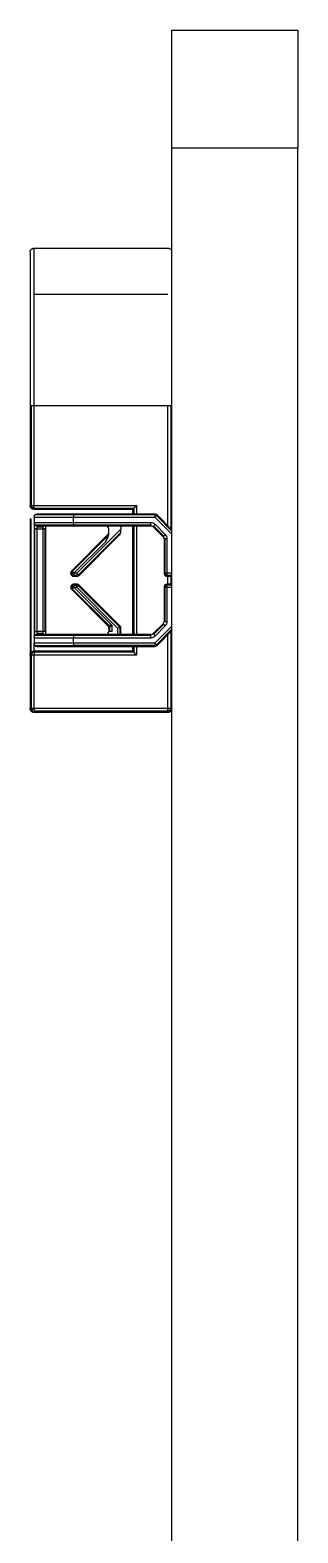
# Model space of a CAD drawing. Header units: millimetres. Extents: x 172 to 597, y 625 to 806.
# Drawn here: x 593.8 to 597.2, y 786.95 to 806.03 of the extents above; entities that cross this region are included whole.
import ezdxf

# ---------------------------------------------------------------- set-up
doc = ezdxf.new("R2010")
doc.units = ezdxf.units.MM

msp = doc.modelspace()

# ---------------------------------------------------------------- linework, layer by layer
at = {"color": 7, "linetype": 'Continuous', "lineweight": 25}
for p, q in [((595.598, 806.033), (597.198, 806.033)), ((595.598, 804.533), (595.598, 806.033)), ((597.198, 806.033), (597.198, 804.533)), ((595.598, 688.47), (595.598, 804.533)), ((597.198, 804.533), (595.598, 804.533)), ((597.198, 688.47), (597.198, 804.533)), ((593.848, 803.264), (595.548, 803.264)), ((593.848, 802.678), (595.548, 802.678)), ((593.798, 801.264), (593.798, 799.999)), ((593.813, 801.264), (593.813, 799.999)), ((593.848, 799.999), (593.848, 801.264)), ((595.548, 801.264), (593.848, 801.264)), ((593.848, 799.999), (595.148, 799.999)), ((593.848, 799.964), (595.113, 799.964)), ((593.798, 799.834), (593.798, 798.099)), ((593.848, 799.949), (595.098, 799.949)), ((595.098, 799.949), (593.848, 799.949)), ((593.848, 799.849), (593.848, 799.779)), ((593.848, 799.849), (594.348, 799.849)), ((594.348, 799.779), (593.848, 799.779)), ((593.848, 799.779), (593.848, 799.779)), ((593.848, 799.779), (593.848, 799.699)), ((594.353, 799.877), (593.86, 799.877)), ((594.364, 799.889), (593.888, 799.889)), ((594.348, 799.779), (594.348, 799.849)), ((594.348, 799.849), (595.381, 799.849)), ((595.331, 799.779), (594.348, 799.779)), ((595.381, 799.877), (594.353, 799.877)), ((595.381, 799.889), (594.364, 799.889)), ((595.098, 799.949), (595.098, 799.889)), ((595.331, 799.751), (595.331, 799.779)), ((595.381, 799.889), (595.381, 799.877)), ((595.381, 799.877), (595.381, 799.849)), ((595.598, 799.689), (595.41, 799.877)), ((593.848, 799.699), (593.848, 798.399)), ((593.86, 799.751), (594.353, 799.751)), ((593.86, 799.751), (593.86, 799.751)), ((593.86, 798.399), (593.86, 799.699)), ((593.888, 799.739), (594.364, 799.739)), ((593.958, 799.739), (593.888, 799.739)), ((593.888, 799.739), (593.888, 799.739)), ((593.888, 799.727), (593.888, 799.739)), ((593.888, 799.727), (593.958, 799.727)), ((593.888, 799.699), (593.888, 799.727)), ((593.888, 799.699), (593.958, 799.699)), ((593.888, 798.399), (593.888, 799.699)), ((593.958, 799.739), (593.958, 799.727)), ((593.958, 799.727), (593.958, 799.699)), ((593.958, 799.699), (593.958, 798.399)), ((593.986, 799.699), (593.986, 798.399)), ((594.758, 799.738), (593.996, 799.738)), ((593.998, 799.699), (593.998, 799.739)), ((593.998, 798.399), (593.998, 799.699)), ((594.786, 799.627), (594.326, 799.167)), ((594.334, 799.159), (594.778, 799.602)), ((594.348, 799.739), (595.346, 799.739)), ((594.348, 799.739), (594.348, 799.739)), ((594.758, 799.739), (594.348, 799.739)), ((594.353, 799.751), (595.331, 799.751)), ((594.364, 799.739), (595.331, 799.739)), ((594.948, 799.695), (594.391, 799.139)), ((594.948, 799.655), (594.411, 799.119)), ((594.42, 799.11), (594.936, 799.627)), ((594.936, 799.627), (594.42, 799.11)), ((594.758, 799.739), (594.758, 799.738)), ((594.786, 799.727), (594.786, 799.727)), ((594.798, 799.64), (594.798, 799.699)), ((594.936, 799.627), (594.936, 799.627)), ((594.945, 799.64), (594.945, 799.64)), ((594.948, 799.739), (594.948, 799.695)), ((595.098, 799.739), (595.098, 798.359)), ((595.331, 799.739), (595.331, 799.751)), ((595.331, 799.739), (595.331, 799.739)), ((595.347, 799.736), (595.347, 799.736)), ((595.36, 799.727), (595.486, 799.601)), ((595.486, 799.601), (595.36, 799.727)), ((595.36, 799.727), (595.36, 799.727)), ((595.368, 799.736), (595.494, 799.609)), ((595.514, 799.629), (595.388, 799.756)), ((595.494, 799.609), (595.486, 799.601)), ((595.486, 799.601), (595.495, 799.588)), ((595.486, 799.601), (595.486, 799.601)), ((595.495, 799.588), (595.495, 799.588)), ((595.498, 799.573), (595.498, 799.139)), ((595.51, 799.573), (595.51, 799.139)), ((595.538, 799.139), (595.538, 799.573)), ((594.354, 799.139), (594.758, 799.542)), ((594.317, 799.123), (594.317, 799.123)), ((594.337, 799.156), (594.334, 799.159)), ((594.391, 799.139), (594.354, 799.139)), ((594.354, 799.139), (594.354, 799.127)), ((594.354, 799.127), (594.354, 799.11)), ((594.391, 799.11), (594.354, 799.11)), ((594.354, 799.11), (594.354, 799.099)), ((594.354, 799.099), (594.391, 799.099)), ((594.354, 799.098), (594.354, 799.099)), ((594.391, 799.098), (594.354, 799.098)), ((594.391, 799.139), (594.391, 799.11)), ((594.391, 799.11), (594.391, 799.099)), ((594.391, 799.099), (594.391, 799.098)), ((594.407, 799.102), (594.407, 799.101)), ((594.42, 799.11), (594.411, 799.119)), ((594.42, 799.11), (594.42, 799.11)), ((595.498, 799.139), (595.498, 799.139)), ((595.51, 799.111), (595.51, 799.111)), ((595.538, 799.121), (595.538, 799.139)), ((595.538, 799.111), (595.538, 799.121)), ((595.538, 799.099), (595.538, 799.111)), ((595.538, 799.099), (595.538, 799.099)), ((595.598, 799.099), (595.538, 799.099)), ((594.334, 798.939), (594.326, 798.93)), ((594.326, 798.93), (594.786, 798.47)), ((594.786, 798.47), (594.326, 798.93)), ((594.326, 798.93), (594.326, 798.93)), ((594.334, 798.939), (594.337, 798.941)), ((594.801, 798.472), (594.334, 798.939)), ((594.354, 798.999), (594.354, 798.987)), ((594.391, 798.999), (594.354, 798.999)), ((594.354, 798.987), (594.354, 798.97)), ((594.354, 798.987), (594.391, 798.987)), ((594.354, 798.97), (594.354, 798.959)), ((594.838, 798.475), (594.354, 798.959)), ((594.354, 798.959), (594.391, 798.959)), ((594.391, 798.999), (594.391, 798.987)), ((594.391, 798.987), (594.391, 798.959)), ((594.391, 798.959), (594.908, 798.442)), ((594.411, 798.979), (594.936, 798.454)), ((594.948, 798.459), (594.42, 798.987)), ((595.498, 798.959), (595.498, 798.526)), ((595.51, 798.959), (595.51, 798.526)), ((595.538, 798.987), (595.538, 798.999)), ((595.598, 798.999), (595.538, 798.999)), ((595.538, 798.977), (595.538, 798.987)), ((595.538, 798.959), (595.538, 798.977)), ((595.538, 798.526), (595.538, 798.959)), ((594.786, 798.47), (594.795, 798.457)), ((594.786, 798.47), (594.786, 798.47)), ((594.795, 798.457), (594.798, 798.442)), ((594.795, 798.457), (594.795, 798.457)), ((594.798, 798.442), (594.798, 798.399)), ((594.81, 798.399), (594.81, 798.452)), ((594.838, 798.399), (594.838, 798.475)), ((594.948, 798.359), (594.948, 798.459)), ((595.486, 798.497), (595.36, 798.371)), ((595.494, 798.489), (595.368, 798.363)), ((595.388, 798.343), (595.514, 798.469)), ((593.848, 798.399), (593.848, 798.319)), ((593.848, 798.319), (593.848, 798.249)), ((593.848, 798.319), (594.348, 798.319)), ((594.348, 798.249), (593.848, 798.249)), ((594.353, 798.347), (593.86, 798.347)), ((593.888, 798.371), (593.888, 798.399)), ((593.958, 798.399), (593.888, 798.399)), ((593.958, 798.371), (593.888, 798.371)), ((594.364, 798.359), (593.888, 798.359)), ((593.958, 798.399), (593.958, 798.371)), ((593.998, 798.359), (593.998, 798.399)), ((594.348, 798.249), (594.348, 798.319)), ((594.348, 798.319), (595.331, 798.319)), ((595.381, 798.249), (594.348, 798.249)), ((595.331, 798.347), (594.353, 798.347)), ((595.331, 798.359), (594.364, 798.359)), ((595.331, 798.347), (595.331, 798.359)), ((595.331, 798.319), (595.331, 798.347)), ((595.368, 798.363), (595.36, 798.371)), ((595.381, 798.249), (595.381, 798.221)), ((595.41, 798.221), (595.598, 798.409)), ((595.598, 798.409), (595.41, 798.221)), ((593.798, 798.099), (593.798, 797.424)), ((593.813, 798.099), (593.813, 797.424)), ((595.098, 798.149), (593.848, 798.149)), ((595.113, 798.134), (593.848, 798.134)), ((593.848, 797.424), (593.848, 798.099)), ((595.148, 798.099), (593.848, 798.099)), ((593.86, 798.221), (594.353, 798.221)), ((593.86, 798.221), (593.86, 798.22)), ((593.888, 798.209), (594.364, 798.209)), ((593.888, 798.208), (593.888, 798.209)), ((594.948, 798.208), (593.888, 798.208)), ((594.308, 798.209), (594.308, 798.209)), ((594.908, 798.209), (594.308, 798.209)), ((594.31, 798.209), (594.308, 798.209)), ((595.381, 798.221), (594.353, 798.221)), ((594.364, 798.209), (595.381, 798.209)), ((595.381, 798.209), (594.388, 798.209)), ((594.948, 798.209), (594.948, 798.208)), ((594.948, 798.209), (594.948, 798.209)), ((595.098, 798.209), (595.098, 798.149)), ((595.381, 798.221), (595.381, 798.209)), ((595.381, 798.209), (595.381, 798.209)), ((595.397, 798.212), (595.397, 798.212)), ((595.41, 798.221), (595.401, 798.229)), ((595.41, 798.221), (595.41, 798.221)), ((593.798, 797.424), (593.798, 797.423)), ((593.813, 797.389), (593.813, 797.388)), ((593.848, 797.424), (595.548, 797.424)), ((593.848, 797.389), (595.548, 797.389)), ((595.548, 797.374), (593.848, 797.374)), ((593.848, 797.373), (593.848, 797.374)), ((593.848, 797.373), (595.548, 797.373)), ((593.848, 797.373), (595.548, 797.373)), ((595.548, 797.373), (595.548, 797.374)), ((595.583, 797.389), (595.583, 797.388))]:
    msp.add_line(p, q, dxfattribs=at)
at = {"color": 8, "linetype": 'Continuous', "lineweight": 25}
for p, q in [((595.548, 799.739), (595.548, 801.264)), ((595.583, 801.264), (595.583, 799.704)), ((595.113, 799.964), (595.113, 799.889)), ((595.148, 799.999), (595.148, 799.889)), ((593.813, 798.134), (593.813, 799.829)), ((595.381, 799.849), (595.598, 799.633)), ((595.598, 799.673), (595.401, 799.869)), ((595.113, 799.739), (595.113, 798.359)), ((595.148, 799.739), (595.148, 798.359)), ((595.598, 799.139), (595.538, 799.139)), ((595.538, 799.111), (595.598, 799.111)), ((595.538, 799.099), (595.598, 799.099)), ((595.548, 798.999), (595.548, 799.099)), ((595.583, 799.099), (595.583, 798.999)), ((595.598, 798.987), (595.538, 798.987)), ((595.538, 798.959), (595.598, 798.959)), ((594.908, 798.442), (594.908, 798.359)), ((594.936, 798.454), (594.936, 798.359)), ((595.598, 798.466), (595.381, 798.249)), ((593.848, 798.149), (593.848, 798.248)), ((593.888, 798.359), (593.888, 798.371)), ((593.958, 798.371), (593.958, 798.359)), ((595.401, 798.229), (595.598, 798.426)), ((595.548, 797.424), (595.548, 798.359)), ((595.583, 798.394), (595.583, 797.424)), ((594.908, 798.209), (594.908, 798.209)), ((594.936, 798.209), (594.936, 798.209)), ((595.113, 798.209), (595.113, 798.134)), ((595.148, 798.209), (595.148, 798.099)), ((593.848, 797.373), (593.848, 797.373))]:
    msp.add_line(p, q, dxfattribs=at)
at = {"color": 7, "linetype": 'Continuous', "lineweight": 25, "flags": 128}
for points in [[(595.381, 799.849), (595.384, 799.852), (595.387, 799.855), (595.39, 799.857), (595.392, 799.86), (595.395, 799.863), (595.397, 799.865), (595.399, 799.867), (595.401, 799.869)], [(595.401, 799.869), (595.403, 799.871), (595.405, 799.873), (595.406, 799.874), (595.407, 799.875), (595.408, 799.876), (595.409, 799.877), (595.409, 799.877), (595.41, 799.877)], [(593.888, 799.699), (593.884, 799.699), (593.88, 799.699), (593.876, 799.699), (593.873, 799.699), (593.869, 799.699), (593.866, 799.699), (593.862, 799.699), (593.86, 799.699)], [(593.986, 799.699), (593.983, 799.699), (593.98, 799.699), (593.977, 799.699), (593.973, 799.699), (593.969, 799.699), (593.966, 799.699), (593.962, 799.699), (593.958, 799.699)], [(595.368, 799.736), (595.366, 799.734), (595.364, 799.732), (595.363, 799.731), (595.362, 799.73), (595.361, 799.729), (595.36, 799.728), (595.36, 799.728), (595.36, 799.727)], [(595.388, 799.756), (595.385, 799.753), (595.382, 799.75), (595.38, 799.748), (595.377, 799.745), (595.375, 799.742), (595.372, 799.74), (595.37, 799.738), (595.368, 799.736)], [(595.494, 799.609), (595.496, 799.611), (595.499, 799.613), (595.501, 799.616), (595.504, 799.618), (595.506, 799.621), (595.509, 799.624), (595.512, 799.626), (595.514, 799.629)], [(595.538, 799.573), (595.534, 799.573), (595.53, 799.573), (595.526, 799.573), (595.523, 799.573), (595.519, 799.573), (595.516, 799.573), (595.512, 799.573), (595.51, 799.573)], [(594.332, 799.129), (594.328, 799.13), (594.325, 799.131), (594.322, 799.132), (594.319, 799.133), (594.317, 799.135), (594.316, 799.136), (594.315, 799.137), (594.314, 799.139)], [(594.334, 799.159), (594.333, 799.16), (594.331, 799.162), (594.329, 799.164), (594.328, 799.165), (594.327, 799.166), (594.327, 799.166), (594.326, 799.167), (594.326, 799.167)], [(594.354, 799.139), (594.352, 799.141), (594.35, 799.143), (594.348, 799.146), (594.345, 799.148), (594.343, 799.15), (594.341, 799.152), (594.339, 799.154), (594.337, 799.156)], [(594.411, 799.119), (594.409, 799.121), (594.407, 799.123), (594.405, 799.125), (594.402, 799.128), (594.4, 799.13), (594.397, 799.133), (594.394, 799.136), (594.391, 799.139)], [(595.538, 799.139), (595.534, 799.139), (595.53, 799.139), (595.526, 799.139), (595.523, 799.139), (595.519, 799.139), (595.516, 799.139), (595.512, 799.139), (595.51, 799.139)], [(594.332, 798.968), (594.328, 798.967), (594.325, 798.966), (594.322, 798.965), (594.319, 798.964), (594.317, 798.963), (594.316, 798.961), (594.315, 798.96), (594.314, 798.959)], [(594.337, 798.941), (594.339, 798.943), (594.341, 798.945), (594.343, 798.947), (594.345, 798.949), (594.348, 798.952), (594.35, 798.954), (594.352, 798.956), (594.354, 798.959)], [(594.391, 798.959), (594.394, 798.961), (594.397, 798.964), (594.4, 798.967), (594.402, 798.969), (594.405, 798.972), (594.407, 798.974), (594.409, 798.977), (594.411, 798.979)], [(594.411, 798.979), (594.413, 798.98), (594.415, 798.982), (594.416, 798.984), (594.417, 798.985), (594.418, 798.986), (594.419, 798.986), (594.419, 798.987), (594.42, 798.987)], [(595.51, 798.959), (595.512, 798.959), (595.516, 798.959), (595.519, 798.959), (595.523, 798.959), (595.526, 798.959), (595.53, 798.959), (595.534, 798.959), (595.538, 798.959)], [(595.494, 798.489), (595.493, 798.491), (595.491, 798.493), (595.489, 798.494), (595.488, 798.495), (595.487, 798.496), (595.487, 798.497), (595.486, 798.497), (595.486, 798.497)], [(595.514, 798.469), (595.512, 798.472), (595.509, 798.475), (595.506, 798.477), (595.504, 798.48), (595.501, 798.483), (595.499, 798.485), (595.496, 798.487), (595.494, 798.489)], [(595.51, 798.526), (595.512, 798.526), (595.516, 798.526), (595.519, 798.526), (595.523, 798.526), (595.526, 798.526), (595.53, 798.526), (595.534, 798.526), (595.538, 798.526)], [(593.86, 798.399), (593.862, 798.399), (593.866, 798.399), (593.869, 798.399), (593.873, 798.399), (593.876, 798.399), (593.88, 798.399), (593.884, 798.399), (593.888, 798.399)], [(593.986, 798.399), (593.983, 798.399), (593.98, 798.399), (593.977, 798.399), (593.973, 798.399), (593.969, 798.399), (593.966, 798.399), (593.962, 798.399), (593.958, 798.399)], [(594.838, 798.399), (594.834, 798.399), (594.83, 798.399), (594.826, 798.399), (594.823, 798.399), (594.819, 798.399), (594.816, 798.399), (594.812, 798.399), (594.81, 798.399)], [(595.368, 798.363), (595.37, 798.361), (595.372, 798.358), (595.375, 798.356), (595.377, 798.353), (595.38, 798.351), (595.382, 798.348), (595.385, 798.345), (595.388, 798.343)], [(595.401, 798.229), (595.399, 798.231), (595.397, 798.233), (595.395, 798.236), (595.392, 798.238), (595.39, 798.241), (595.387, 798.244), (595.384, 798.246), (595.381, 798.249)], [(594.388, 798.209), (594.372, 798.209), (594.357, 798.209), (594.343, 798.209), (594.331, 798.209), (594.321, 798.209), (594.314, 798.209), (594.309, 798.209), (594.308, 798.209)], [(594.908, 798.209), (594.912, 798.209), (594.916, 798.209), (594.919, 798.209), (594.923, 798.209), (594.927, 798.209), (594.93, 798.209), (594.933, 798.209), (594.936, 798.209)], [(593.848, 797.424), (593.844, 797.42), (593.839, 797.416), (593.835, 797.412), (593.832, 797.408), (593.828, 797.404), (593.825, 797.401), (593.822, 797.398), (593.819, 797.395)]]:
    msp.add_lwpolyline(points, dxfattribs=at)
at = {"color": 7, "linetype": 'Continuous', "lineweight": 25}
for centre, radius, start, end in [((593.832, 800.002), 0.0339, 184.4182, 248.0037), ((593.9, 799.967), 0.0814, 156.8236, 177.7742), ((593.847, 800.029), 0.0651, 244.1947, 270.4768), ((593.836, 799.968), 0.0167, 171.4872, 233.108), ((593.888, 799.779), 0.04, 180, 225), ((595.331, 799.699), 0.08, 45, 90), ((595.381, 799.849), 0.04, 67.5, 90), ((595.381, 799.849), 0.04, 45, 67.5), ((593.858, 790.057), 9.642, 89.99, 90.0596), ((593.888, 799.779), 0.04, 225, 270), ((593.988, 790.057), 9.642, 89.9404, 90.01), ((594.758, 799.699), 0.04, 45, 90), ((594.758, 799.698), 0.04, 45, 90), ((594.758, 799.699), 0.04, 0, 45), ((594.758, 799.698), 0.04, 0, 45), ((594.758, 799.655), 0.04, 315, 337.5), ((594.908, 799.655), 0.04, 315, 337.5), ((594.908, 799.655), 0.04, 337.5, 342.8607), ((594.908, 799.655), 0.04, 342.8607, 360), ((595.331, 799.699), 0.04, 67.5, 90), ((595.331, 799.699), 0.04, 67.5, 90), ((595.331, 799.699), 0.04, 45, 67.5), ((595.331, 799.699), 0.04, 45, 67.5), ((595.458, 799.573), 0.04, 22.5, 45), ((595.458, 799.573), 0.04, 0, 22.5), ((595.508, 789.931), 9.642, 89.99, 90.0596), ((595.458, 799.573), 0.08, 0, 45), ((594.354, 799.139), 0.04, 135, 180), ((594.354, 799.139), 0.04, 180, 202.5), ((594.354, 799.138), 0.04, 180, 202.5), ((594.354, 799.139), 0.04, 202.5, 259.2009), ((594.354, 799.138), 0.04, 202.5, 259.2009), ((594.404, 799.129), 0.0724, 158.2464, 179.8201), ((594.354, 799.25), 0.123, 259.7934, 270.3401), ((594.359, 799.124), 0.0278, 169.4877, 243.548), ((594.354, 799.139), 0.04, 259.2009, 270), ((594.354, 799.138), 0.04, 259.2009, 270), ((594.391, 799.139), 0.04, 270, 292.5), ((594.391, 799.138), 0.04, 270, 292.5), ((594.391, 799.139), 0.04, 292.5, 315), ((594.391, 799.138), 0.04, 292.5, 315), ((595.508, 789.497), 9.642, 89.99, 90.0596), ((595.538, 799.139), 0.04, 180, 206.5651), ((595.538, 799.139), 0.04, 180, 206.5651), ((595.513, 799.129), 0.0134, 216.9007, 278.5023), ((595.538, 799.139), 0.04, 206.5651, 225), ((595.538, 799.139), 0.04, 206.5651, 225), ((595.562, 799.139), 0.0521, 179.5238, 205.8081), ((595.538, 799.139), 0.04, 225, 270), ((595.538, 799.139), 0.04, 225, 270), ((595.512, 799.181), 0.0651, 272.2364, 293.1791), ((595.54, 799.126), 0.0272, 202.0013, 265.5733), ((594.354, 798.959), 0.04, 157.5, 180), ((594.354, 798.959), 0.04, 180, 225), ((594.354, 798.958), 0.04, 180, 225), ((594.354, 798.959), 0.04, 100.7991, 157.5), ((594.359, 798.973), 0.0278, 116.4257, 190.5211), ((594.354, 798.847), 0.123, 89.6596, 100.2189), ((594.404, 798.968), 0.0724, 180.181, 201.7524), ((594.354, 798.959), 0.04, 90, 100.7991), ((594.391, 798.959), 0.04, 67.5, 90), ((594.391, 798.959), 0.04, 45, 67.5), ((595.538, 798.959), 0.04, 153.4349, 180), ((595.508, 789.317), 9.642, 89.99, 90.0596), ((595.538, 798.959), 0.04, 135, 153.4349), ((595.513, 798.969), 0.0134, 81.524, 143.137), ((595.538, 798.959), 0.04, 90, 135), ((595.562, 798.96), 0.052, 154.1889, 180.4772), ((595.54, 798.972), 0.0272, 94.4034, 157.9953), ((595.512, 798.917), 0.0651, 66.8233, 87.7827), ((595.458, 798.526), 0.04, 315, 337.5), ((595.458, 798.526), 0.04, 337.5, 360), ((595.508, 788.884), 9.642, 89.99, 90.0596), ((595.458, 798.526), 0.08, 315, 360), ((593.858, 788.757), 9.642, 89.99, 90.0596), ((593.888, 798.248), 0.04, 180, 206.5651), ((593.888, 798.319), 0.04, 90, 135), ((593.988, 788.757), 9.642, 89.9404, 90.01), ((594.758, 798.399), 0.04, 315, 360), ((594.808, 788.757), 9.642, 89.99, 90.0596), ((595.331, 798.399), 0.04, 270, 292.5), ((595.331, 798.399), 0.08, 270, 315), ((595.331, 798.399), 0.04, 292.5, 315), ((593.832, 798.096), 0.034, 112.0097, 175.588), ((593.836, 798.13), 0.0167, 126.8642, 188.4937), ((593.847, 798.069), 0.0651, 89.5234, 115.8139), ((593.9, 798.131), 0.0812, 182.2046, 203.1867), ((593.888, 798.248), 0.04, 206.5651, 225), ((593.888, 798.248), 0.04, 225, 270), ((594.938, 788.567), 9.642, 89.9404, 90.01), ((595.381, 798.249), 0.04, 270, 292.5), ((595.381, 798.249), 0.04, 270, 292.5), ((595.381, 798.249), 0.04, 292.5, 315), ((595.381, 798.249), 0.04, 292.5, 315), ((593.859, 797.436), 0.0572, 192.0507, 225.4954), ((593.86, 797.435), 0.0573, 224.5106, 257.9352), ((595.58, 797.476), 0.0814, 246.8209, 267.7637), ((595.545, 797.408), 0.034, 274.4267, 337.9987), ((595.518, 797.423), 0.0651, 334.1919, 0.4762), ((595.579, 797.412), 0.0167, 261.5019, 323.0744)]:
    msp.add_arc(centre, radius, start, end, dxfattribs=at)
for points in [[(593.798, 803.214), (593.798, 803.217), (593.798, 803.223), (593.801, 803.233), (593.806, 803.242), (593.81, 803.246), (593.813, 803.249)], [(593.813, 803.249), (593.815, 803.251), (593.82, 803.255), (593.829, 803.26), (593.838, 803.263), (593.845, 803.263), (593.848, 803.264)], [(593.848, 802.678), (593.848, 802.765), (593.848, 802.94), (593.848, 803.122), (593.848, 803.241), (593.848, 803.256), (593.848, 803.264)], [(595.548, 803.264), (595.551, 803.263), (595.558, 803.263), (595.567, 803.26), (595.576, 803.255), (595.581, 803.251), (595.583, 803.249)], [(593.848, 801.264), (593.848, 801.395), (593.848, 801.657), (593.848, 802.034), (593.848, 802.385), (593.848, 802.58), (593.848, 802.678)], [(593.813, 801.264), (593.81, 801.264), (593.806, 801.264), (593.801, 801.264), (593.798, 801.264), (593.798, 801.264), (593.798, 801.264)], [(593.848, 801.264), (593.845, 801.264), (593.838, 801.264), (593.829, 801.264), (593.82, 801.264), (593.815, 801.264), (593.813, 801.264)], [(595.583, 801.264), (595.581, 801.264), (595.576, 801.264), (595.567, 801.264), (595.558, 801.264), (595.551, 801.264), (595.548, 801.264)], [(593.798, 799.999), (593.798, 799.999), (593.798, 799.999), (593.801, 799.999), (593.806, 799.999), (593.81, 799.999), (593.813, 799.999)], [(593.813, 799.964), (593.81, 799.966), (593.806, 799.971), (593.801, 799.98), (593.798, 799.989), (593.798, 799.996), (593.798, 799.999)], [(593.798, 799.999), (593.798, 799.995), (593.798, 799.989), (593.801, 799.979), (593.806, 799.971), (593.81, 799.966), (593.813, 799.963)], [(593.848, 799.964), (593.848, 799.966), (593.848, 799.971), (593.848, 799.98), (593.848, 799.989), (593.848, 799.996), (593.848, 799.999)], [(593.798, 798.099), (593.798, 798.102), (593.798, 798.109), (593.801, 798.118), (593.806, 798.127), (593.81, 798.132), (593.813, 798.134)], [(593.813, 798.099), (593.81, 798.099), (593.806, 798.099), (593.801, 798.099), (593.798, 798.099), (593.798, 798.099), (593.798, 798.099)], [(593.848, 798.134), (593.848, 798.132), (593.848, 798.127), (593.848, 798.118), (593.848, 798.109), (593.848, 798.102), (593.848, 798.099)], [(593.813, 797.389), (593.81, 797.391), (593.806, 797.396), (593.801, 797.405), (593.798, 797.414), (593.798, 797.421), (593.798, 797.424)], [(593.798, 797.423), (593.798, 797.42), (593.798, 797.413), (593.802, 797.404), (593.806, 797.395), (593.811, 797.39), (593.813, 797.387)], [(593.798, 797.423), (593.798, 797.42), (593.798, 797.413), (593.802, 797.404), (593.806, 797.395), (593.811, 797.39), (593.813, 797.387)], [(593.813, 797.424), (593.815, 797.424), (593.82, 797.424), (593.829, 797.424), (593.838, 797.424), (593.845, 797.424), (593.848, 797.424)], [(593.848, 797.374), (593.845, 797.374), (593.838, 797.374), (593.829, 797.377), (593.82, 797.382), (593.815, 797.386), (593.813, 797.389)], [(593.813, 797.387), (593.815, 797.385), (593.82, 797.381), (593.829, 797.377), (593.838, 797.374), (593.845, 797.373), (593.848, 797.373)], [(593.813, 797.387), (593.815, 797.385), (593.82, 797.381), (593.829, 797.377), (593.838, 797.374), (593.845, 797.373), (593.848, 797.373)], [(593.848, 797.424), (593.848, 797.421), (593.848, 797.414), (593.848, 797.405), (593.848, 797.396), (593.848, 797.391), (593.848, 797.389)], [(595.548, 797.424), (595.551, 797.424), (595.558, 797.424), (595.567, 797.424), (595.576, 797.424), (595.581, 797.424), (595.583, 797.424)], [(595.583, 797.389), (595.581, 797.386), (595.576, 797.382), (595.567, 797.377), (595.558, 797.374), (595.551, 797.374), (595.548, 797.374)], [(595.548, 797.373), (595.551, 797.373), (595.558, 797.374), (595.567, 797.377), (595.575, 797.381), (595.58, 797.385), (595.583, 797.387)], [(595.548, 797.373), (595.551, 797.373), (595.558, 797.374), (595.567, 797.377), (595.575, 797.381), (595.58, 797.385), (595.583, 797.387)]]:
    msp.add_open_spline(points, degree=3, dxfattribs=at)
for points, knots in [([(593.798, 803.214), (593.798, 803.177), (593.798, 803.103), (593.798, 802.581), (593.798, 801.939), (593.798, 801.489), (593.798, 801.264)], [0, 0, 0, 0, 0.27962, 0.559236, 0.779616, 1, 1, 1, 1]), ([(593.813, 799.999), (593.815, 799.999), (593.819, 799.999), (593.823, 799.999), (593.825, 799.999)], [0, 0, 0, 0, 0.559874, 1, 1, 1, 1]), ([(593.825, 799.954), (593.823, 799.956), (593.818, 799.958), (593.814, 799.962), (593.813, 799.964)], [0, 0, 0, 0, 0.559874, 1, 1, 1, 1]), ([(593.848, 799.949), (593.844, 799.949), (593.836, 799.95), (593.829, 799.953), (593.825, 799.954)], [0, 0, 0, 0, 0.55974, 1, 1, 1, 1]), ([(593.825, 799.999), (593.83, 799.999), (593.837, 799.999), (593.844, 799.999), (593.848, 799.999)], [0, 0, 0, 0, 0.55974, 1, 1, 1, 1]), ([(595.113, 799.964), (595.11, 799.961), (595.106, 799.957), (595.101, 799.952), (595.098, 799.949), (595.098, 799.949), (595.098, 799.949)], [0, 0, 0, 0, 0.283754, 0.541304, 0.777834, 1, 1, 1, 1]), ([(595.148, 799.999), (595.14, 799.991), (595.128, 799.979), (595.117, 799.968), (595.113, 799.964)], [0, 0, 0, 0, 0.594799, 1, 1, 1, 1]), ([(593.848, 799.849), (593.849, 799.855), (593.85, 799.866), (593.857, 799.874), (593.86, 799.877)], [0, 0, 0, 0, 0.554193, 1, 1, 1, 1]), ([(593.86, 799.751), (593.856, 799.755), (593.849, 799.764), (593.848, 799.774), (593.848, 799.779)], [0, 0, 0, 0, 0.56529, 1, 1, 1, 1]), ([(593.86, 799.877), (593.864, 799.881), (593.873, 799.888), (593.883, 799.889), (593.888, 799.889)], [0, 0, 0, 0, 0.55524, 1, 1, 1, 1]), ([(594.353, 799.877), (594.351, 799.873), (594.348, 799.865), (594.348, 799.854), (594.348, 799.849)], [0, 0, 0, 0, 0.56529, 1, 1, 1, 1]), ([(594.348, 799.779), (594.348, 799.773), (594.349, 799.762), (594.351, 799.754), (594.353, 799.751)], [0, 0, 0, 0, 0.554193, 1, 1, 1, 1]), ([(594.364, 799.889), (594.362, 799.889), (594.358, 799.887), (594.354, 799.88), (594.353, 799.877)], [0, 0, 0, 0, 0.565249, 1, 1, 1, 1]), ([(593.888, 799.739), (593.882, 799.74), (593.871, 799.741), (593.863, 799.748), (593.86, 799.751)], [0, 0, 0, 0, 0.565249, 1, 1, 1, 1]), ([(593.958, 799.739), (593.968, 799.739), (593.982, 799.739), (593.996, 799.739), (593.997, 799.739), (593.998, 799.739)], [0, 0, 0, 0, 0.504791, 0.758707, 1, 1, 1, 1]), ([(594.353, 799.751), (594.355, 799.747), (594.358, 799.74), (594.363, 799.74), (594.364, 799.739)], [0, 0, 0, 0, 0.55524, 1, 1, 1, 1]), ([(594.758, 799.542), (594.768, 799.559), (594.782, 799.583), (594.795, 799.616), (594.797, 799.633), (594.798, 799.64)], [0, 0, 0, 0, 0.542423, 0.792977, 1, 1, 1, 1]), ([(594.778, 799.602), (594.775, 799.595), (594.769, 799.575), (594.762, 799.555), (594.758, 799.542)], [0, 0, 0, 0, 0.38968, 1, 1, 1, 1]), ([(594.936, 799.627), (594.938, 799.629), (594.942, 799.633), (594.944, 799.638), (594.945, 799.64)], [0, 0, 0, 0, 0.564983, 1, 1, 1, 1]), ([(594.945, 799.64), (594.946, 799.643), (594.947, 799.647), (594.948, 799.653), (594.948, 799.655)], [0, 0, 0, 0, 0.573334, 1, 1, 1, 1]), ([(594.948, 799.655), (594.948, 799.662), (594.948, 799.674), (594.948, 799.689), (594.948, 799.695)], [0, 0, 0, 0, 0.54269, 1, 1, 1, 1]), ([(594.801, 798.472), (594.799, 798.471), (594.794, 798.471), (594.79, 798.47), (594.787, 798.47), (594.786, 798.47), (594.786, 798.47)], [0, 0, 0, 0, 0.286101, 0.545599, 0.782016, 1, 1, 1, 1]), ([(594.798, 798.442), (594.798, 798.442), (594.798, 798.442), (594.8, 798.444), (594.804, 798.448), (594.808, 798.45), (594.81, 798.452)], [0, 0, 0, 0, 0.217989, 0.454409, 0.713905, 1, 1, 1, 1]), ([(594.838, 798.475), (594.829, 798.474), (594.816, 798.473), (594.805, 798.472), (594.801, 798.472)], [0, 0, 0, 0, 0.6413292, 1, 1, 1, 1]), ([(594.81, 798.452), (594.814, 798.455), (594.822, 798.463), (594.833, 798.471), (594.838, 798.475)], [0, 0, 0, 0, 0.487792, 1, 1, 1, 1]), ([(594.908, 798.442), (594.914, 798.444), (594.924, 798.449), (594.933, 798.452), (594.936, 798.454)], [0, 0, 0, 0, 0.565249, 1, 1, 1, 1]), ([(594.936, 798.454), (594.94, 798.455), (594.946, 798.458), (594.947, 798.458), (594.948, 798.459)], [0, 0, 0, 0, 0.56529, 1, 1, 1, 1]), ([(593.848, 798.319), (593.849, 798.325), (593.85, 798.336), (593.857, 798.344), (593.86, 798.347)], [0, 0, 0, 0, 0.554193, 1, 1, 1, 1]), ([(593.86, 798.221), (593.856, 798.225), (593.849, 798.234), (593.848, 798.244), (593.848, 798.249)], [0, 0, 0, 0, 0.56529, 1, 1, 1, 1]), ([(593.86, 798.347), (593.864, 798.351), (593.873, 798.358), (593.883, 798.359), (593.888, 798.359)], [0, 0, 0, 0, 0.55524, 1, 1, 1, 1]), ([(594.353, 798.347), (594.351, 798.343), (594.348, 798.335), (594.348, 798.324), (594.348, 798.319)], [0, 0, 0, 0, 0.56529, 1, 1, 1, 1]), ([(594.348, 798.249), (594.348, 798.243), (594.349, 798.232), (594.351, 798.224), (594.353, 798.221)], [0, 0, 0, 0, 0.554193, 1, 1, 1, 1]), ([(594.364, 798.359), (594.362, 798.359), (594.358, 798.357), (594.354, 798.35), (594.353, 798.347)], [0, 0, 0, 0, 0.565249, 1, 1, 1, 1]), ([(593.813, 798.134), (593.815, 798.136), (593.819, 798.14), (593.823, 798.142), (593.825, 798.144)], [0, 0, 0, 0, 0.559874, 1, 1, 1, 1]), ([(593.825, 798.099), (593.823, 798.099), (593.818, 798.099), (593.814, 798.099), (593.813, 798.099)], [0, 0, 0, 0, 0.559874, 1, 1, 1, 1]), ([(593.848, 798.099), (593.844, 798.099), (593.836, 798.099), (593.829, 798.099), (593.825, 798.099)], [0, 0, 0, 0, 0.55974, 1, 1, 1, 1]), ([(593.825, 798.144), (593.83, 798.145), (593.837, 798.148), (593.844, 798.149), (593.848, 798.149)], [0, 0, 0, 0, 0.55974, 1, 1, 1, 1]), ([(593.888, 798.209), (593.882, 798.21), (593.871, 798.211), (593.863, 798.218), (593.86, 798.221)], [0, 0, 0, 0, 0.565249, 1, 1, 1, 1]), ([(594.308, 798.209), (594.308, 798.209), (594.308, 798.209), (594.312, 798.209), (594.325, 798.209), (594.348, 798.209), (594.371, 798.209), (594.384, 798.209), (594.388, 798.209)], [0, 0, 0, 0, 0.0375288, 0.1823157, 0.4183282, 0.6653384, 0.9132335, 1, 1, 1, 1]), ([(594.353, 798.221), (594.355, 798.217), (594.358, 798.21), (594.363, 798.21), (594.364, 798.209)], [0, 0, 0, 0, 0.55524, 1, 1, 1, 1]), ([(595.113, 798.134), (595.11, 798.136), (595.106, 798.141), (595.101, 798.145), (595.098, 798.148), (595.098, 798.149), (595.098, 798.149)], [0, 0, 0, 0, 0.283754, 0.541304, 0.777834, 1, 1, 1, 1]), ([(595.148, 798.099), (595.14, 798.106), (595.128, 798.119), (595.117, 798.13), (595.113, 798.134)], [0, 0, 0, 0, 0.594799, 1, 1, 1, 1]), ([(593.798, 797.424), (593.798, 797.424), (593.799, 797.424), (593.802, 797.424), (593.803, 797.424)], [0, 0, 0, 0, 0.55974, 1, 1, 1, 1]), ([(593.803, 797.424), (593.805, 797.424), (593.807, 797.424), (593.811, 797.424), (593.813, 797.424)], [0, 0, 0, 0, 0.559874, 1, 1, 1, 1]), ([(593.848, 797.389), (593.848, 797.387), (593.848, 797.383), (593.848, 797.38), (593.848, 797.379)], [0, 0, 0, 0, 0.559874, 1, 1, 1, 1]), ([(593.848, 797.379), (593.848, 797.377), (593.848, 797.374), (593.848, 797.374), (593.848, 797.374)], [0, 0, 0, 0, 0.55974, 1, 1, 1, 1]), ([(595.548, 797.402), (595.548, 797.406), (595.548, 797.413), (595.548, 797.42), (595.548, 797.424)], [0, 0, 0, 0, 0.5597405, 1, 1, 1, 1]), ([(595.548, 797.389), (595.548, 797.391), (595.548, 797.395), (595.548, 797.399), (595.548, 797.402)], [0, 0, 0, 0, 0.559874, 1, 1, 1, 1]), ([(595.593, 797.402), (595.591, 797.399), (595.588, 797.394), (595.585, 797.39), (595.583, 797.389)], [0, 0, 0, 0, 0.559874, 1, 1, 1, 1]), ([(595.598, 797.424), (595.598, 797.42), (595.597, 797.412), (595.594, 797.405), (595.593, 797.402)], [0, 0, 0, 0, 0.55974, 1, 1, 1, 1])]:
    msp.add_open_spline(points, degree=3, knots=knots, dxfattribs=at)

doc.saveas('drawing.dxf')
